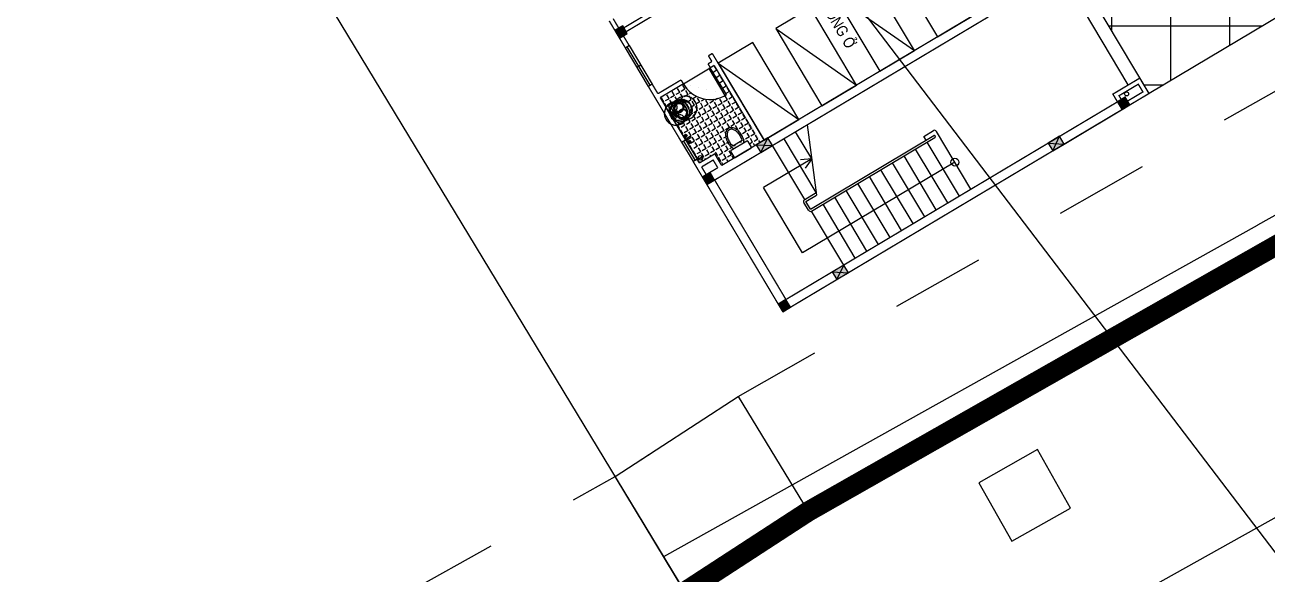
# Model space of a CAD drawing. Header units: millimetres. Extents: x 120 to 288, y 58 to 216.
# Drawn here: x 180.284 to 181.602, y 164.168 to 164.751 of the extents above; entities that cross this region are included whole.
import ezdxf

# ---------------------------------------------------------------- set-up
doc = ezdxf.new("R2010")
doc.units = ezdxf.units.MM
doc.header["$LTSCALE"] = 0.3
doc.header["$MEASUREMENT"] = 0
doc.linetypes.add('DASHDOTX2', pattern=[2, 1, -0.5, 0, -0.5])
doc.linetypes.add('DASHED2', pattern=[0.375, 0.25, -0.125])
doc.layers.get('0').update_dxf_attribs({"linetype": 'CONTINUOUS', "lineweight": 13})
for name, color, linetype in [('CHUSO', 141, 'CONTINUOUS'), ('HACTH', 8, 'CONTINUOUS'), ('HATCH', 8, 'CONTINUOUS'), ('HATCH1', 8, 'CONTINUOUS'), ('KT', 8, 'CONTINUOUS'), ('LAYER 1', 1, 'CONTINUOUS'), ('LAYER1', 1, 'CONTINUOUS'), ('Layer2', 4, 'CONTINUOUS'), ('LAYER3', 34, 'CONTINUOUS'), ('LAYER5', 5, 'CONTINUOUS'), ('LAYER7', 7, 'CONTINUOUS'), ('THAY', 4, 'CONTINUOUS'), ('THIETBI', 25, 'CONTINUOUS'), ('TUONG', 7, 'CONTINUOUS')]:
    doc.layers.add(name, color=color, linetype=linetype)
doc.styles.add('ATTR', font='romans.shx', dxfattribs={"width": 0.8, "height": 0.7})
doc.styles.add('HELVE-KT', font='vhelvcn.TTF')
doc.linetypes.add('FENCELINE2', pattern='A,0.25,-0.1,[132,ltypeshp.shx,S=0.1,R=0,X=-0.1,Y=0],-0.1,1', length=1.45)

# ---------------------------------------------------------------- blocks, each defined once
blk = doc.blocks.new('TOILET')
at = {"layer": 'THIETBI', "linetype": 'Continuous'}
for p, q in [((2.25, 0), (-2.25, 0)), ((-2.5, -0.25), (-2.5, -1.75)), ((-2.25, -2), (2.25, -2)), ((-1.33, -2.7), (1.33, -2.7)), ((-0.96, -2.48), (-0.96, -2.7)), ((-0.86, -2.48), (-0.96, -2.48)), ((-0.96, -2.7), (-0.86, -2.7)), ((-0.86, -2.7), (-0.86, -2.48)), ((0.86, -2.7), (0.86, -2.48)), ((0.86, -2.48), (0.96, -2.48)), ((0.96, -2.7), (0.86, -2.7)), ((0.96, -2.48), (0.96, -2.7)), ((2.5, -1.75), (2.5, -0.25))]:
    blk.add_line(p, q, dxfattribs=at)
for centre, radius, start, end in [((-2.25, -0.25), 0.25, 90, 180), ((2.25, -0.25), 0.25, 0, 90), ((-2.25, -1.75), 0.25, 180, 270), ((2.64, -4.01), 4.58, 164.9269, 180), ((1.34, -3.66), 3.23, 149.0966, 164.9269), ((2.64, -4.01), 4.18, 164.9269, 180), ((1.34, -3.66), 2.83, 160.176, 164.9269), ((-1.34, -3.66), 2.83, 15.0731, 19.824), ((-2.64, -4.01), 4.18, 0, 15.0731), ((-1.34, -3.66), 3.23, 15.0731, 30.9034), ((-2.64, -4.01), 4.58, 360, 15.0731), ((2.25, -1.75), 0.25, 270, 0), ((2.64, -4.01), 4.58, 180, 195.0731), ((1.34, -4.36), 3.23, 195.0731, 213.0315), ((2.64, -4.01), 4.18, 180, 195.0731), ((1.34, -4.36), 2.83, 195.0731, 213.0315), ((0.52, -4.9), 2.26, 213.0315, 237.5002), ((0.52, -4.9), 1.86, 213.0315, 237.5002), ((-0.52, -4.9), 1.86, 302.4998, 326.9685), ((-0.52, -4.9), 2.26, 302.4998, 326.9685), ((-1.34, -4.36), 2.83, 326.9685, 344.9269), ((-1.34, -4.36), 3.23, 326.9685, 344.9269), ((-2.64, -4.01), 4.18, 344.9269, 360), ((-2.64, -4.01), 4.58, 344.9269, 0), ((0, -5.71), 1.29, 237.5002, 270), ((0, -5.71), 0.893, 237.5002, 270), ((0, -5.71), 0.893, 270, 302.4998), ((0, -5.71), 1.29, 270, 302.4998)]:
    blk.add_arc(centre, radius, start, end, dxfattribs=at)
blk = doc.blocks.new('la')
at = {"layer": 'THIETBI', "linetype": 'Continuous'}
for p, q in [((-5933, 607097), (-5955, 607330)), ((-5944, 607224), (-5944, 607230)), ((-5700, 607278), (-5735, 607278)), ((-5710, 607250), (-5715, 607196)), ((-5700, 607309), (-5700, 607252)), ((-5665, 607278), (-5700, 607278)), ((-5685, 607196), (-5690, 607250)), ((-5446, 607330), (-5467, 607097)), ((-5456, 607230), (-5456, 607224)), ((-5467, 607097), (-5933, 607097)), ((-5700, 607139), (-5859, 607139)), ((-5859, 607122), (-5541, 607122)), ((-5759, 607200), (-5715, 607200)), ((-5759, 607183), (-5759, 607200)), ((-5759, 607167), (-5759, 607183)), ((-5700, 607167), (-5759, 607167)), ((-5720, 607192), (-5728, 607192)), ((-5728, 607175), (-5672, 607175)), ((-5726, 607183), (-5717, 607183)), ((-5641, 607167), (-5700, 607167)), ((-5541, 607139), (-5700, 607139)), ((-5685, 607200), (-5641, 607200)), ((-5675, 607183), (-5684, 607183)), ((-5672, 607192), (-5680, 607192)), ((-5641, 607200), (-5641, 607183)), ((-5641, 607183), (-5641, 607167))]:
    blk.add_line(p, q, dxfattribs=at)
for centre, radius in [((-5700, 607278), 21.2), ((-5700, 607278), 17), ((-5743, 607183), 17), ((-5658, 607183), 17)]:
    blk.add_circle(centre, radius, dxfattribs=at)
for centre, radius, start, end in [((-5810, 607330), 145, 180, 190.3889), ((-5859, 607224), 84.9, 180, 270), ((-5787, 607339), 103, 150.4377, 180), ((-5787, 607339), 103, 180, 209.5623), ((-5744, 607315), 152, 126.1394, 150.4377), ((-5744, 607363), 152, 209.5623, 233.8606), ((-5717, 607278), 198, 106.8299, 126.1394), ((-5717, 607401), 198, 233.8606, 253.1701), ((-5699, 607218), 261, 90, 106.8299), ((-5699, 607460), 261, 253.1701, 266.4587), ((-5700, 607232), 20, 59.7473, 120.2527), ((-5699, 607218), 261, 73.1701, 90), ((-5699, 607460), 261, 273.0264, 286.8299), ((-5681, 607278), 198, 53.8606, 73.1701), ((-5681, 607401), 198, 286.8299, 306.1394), ((-5653, 607315), 152, 29.5623, 53.8606), ((-5653, 607363), 152, 306.1394, 330.4377), ((-5541, 607224), 84.9, 270, 0), ((-5611, 607339), 103, 0, 29.5623), ((-5611, 607339), 103, 330.4377, 0), ((-5859, 607224), 102, 218.2453, 270), ((-5720, 607196), 4.24, 270, 354.3929), ((-5680, 607196), 4.24, 185.6071, 270), ((-5541, 607224), 102, 270, 321.7547)]:
    blk.add_arc(centre, radius, start, end, dxfattribs=at)
blk.add_spline([(-5446, 607330), (-5488, 607436), (-5558, 607489), (-5649, 607517), (-5751, 607517), (-5842, 607489), (-5912, 607436), (-5950, 607366), (-5955, 607330)], degree=3, dxfattribs=at)
blk = doc.blocks.new('WALFCT1T')
for p, q in [((-5.5, -1), (-5, -1)), ((-5.5, -2), (-5.5, -1)), ((-2.5, -2), (-5.5, -2)), ((-5, -2), (-5, -2.5)), ((-5, -2.5), (-3, -2.5)), ((-3, -1), (-2.5, -1)), ((-3, -2.5), (-3, -2)), ((-2.5, -1), (-2.5, -2)), ((-1, -0.5), (1, -0.5)), ((0.75, -5.5), (-0.75, -5.5)), ((2.5, -1), (3, -1)), ((2.5, -2), (2.5, -1)), ((5.5, -2), (2.5, -2)), ((3, -2), (3, -2.5)), ((3, -2.5), (5, -2.5)), ((5, -1), (5.5, -1)), ((5, -2.5), (5, -2)), ((5.5, -1), (5.5, -2))]:
    blk.add_line(p, q)
for points in [[(-3, 0), (-3, -1), (-5, -1), (-5, 0)], [(-0.25, -0.5), (-0.25, 0), (0.25, 0), (0.25, -0.5)], [(5, 0), (5, -1), (3, -1), (3, 0)]]:
    blk.add_lwpolyline(points, close=True)
for centre, start, end in [((-13.2658, -3.6195), 351.4554, 14.26943), ((13.2658, -3.6195), 165.7306, 188.5446)]:
    blk.add_arc(centre, 12.6562, start, end)
at = {"style": 'ATTR', "width": 0.8, "flags": 9}
blk.add_attdef('ESTCODE', (0, 0), '', height=0.7, dxfattribs=at)
blk = doc.blocks.new('NXM')
at = {"layer": 'LAYER7', "ltscale": 5}
h = blk.add_hatch(color=256, dxfattribs=at)
h.paths.add_polyline_path([(-121877.87, 340602.76), (-121877.77, 340602.86), (-121877.97, 340602.86)])
h.paths.add_polyline_path([(-121877.87, 340602.76), (-121877.97, 340602.86), (-121877.97, 340602.66)])
h.paths.add_polyline_path([(-121877.77, 340602.66), (-121877.87, 340602.76), (-121877.97, 340602.66)])
h.paths.add_polyline_path([(-121877.77, 340602.66), (-121877.77, 340602.86), (-121877.87, 340602.76)])
h = blk.add_hatch(color=256, dxfattribs=at)
h.paths.add_polyline_path([(-121874.57, 340602.76), (-121874.47, 340602.86), (-121874.67, 340602.86)])
h.paths.add_polyline_path([(-121874.57, 340602.76), (-121874.67, 340602.86), (-121874.67, 340602.66)])
h.paths.add_polyline_path([(-121874.47, 340602.66), (-121874.57, 340602.76), (-121874.67, 340602.66)])
h.paths.add_polyline_path([(-121874.47, 340602.66), (-121874.47, 340602.86), (-121874.57, 340602.76)])
h = blk.add_hatch(color=256, dxfattribs=at)
h.paths.add_polyline_path([(-121870.77, 340602.76), (-121870.67, 340602.86), (-121870.87, 340602.86)])
h.paths.add_polyline_path([(-121870.77, 340602.76), (-121870.87, 340602.86), (-121870.87, 340602.66)])
h.paths.add_polyline_path([(-121870.67, 340602.66), (-121870.77, 340602.76), (-121870.87, 340602.66)])
h.paths.add_polyline_path([(-121870.67, 340602.66), (-121870.67, 340602.86), (-121870.77, 340602.76)])
h = blk.add_hatch(color=256, dxfattribs=at)
h.paths.add_polyline_path([(-121877.77, 340601.46), (-121877.97, 340601.46), (-121877.87, 340601.31)])
h.paths.add_polyline_path([(-121877.87, 340601.31), (-121877.77, 340601.16), (-121877.77, 340601.46)])
h.paths.add_polyline_path([(-121877.97, 340601.46), (-121877.97, 340601.16), (-121877.87, 340601.31)])
h.paths.add_polyline_path([(-121877.87, 340601.31), (-121877.97, 340601.16), (-121877.77, 340601.16)])
h = blk.add_hatch(color=256, dxfattribs=at)
h.paths.add_polyline_path([(-121874.47, 340601.46), (-121874.67, 340601.46), (-121874.57, 340601.31)])
h.paths.add_polyline_path([(-121874.57, 340601.31), (-121874.47, 340601.16), (-121874.47, 340601.46)])
h.paths.add_polyline_path([(-121874.67, 340601.46), (-121874.67, 340601.16), (-121874.57, 340601.31)])
h.paths.add_polyline_path([(-121874.57, 340601.31), (-121874.67, 340601.16), (-121874.47, 340601.16)])
h = blk.add_hatch(color=256, dxfattribs=at)
h.paths.add_polyline_path([(-121877.77, 340595.86), (-121877.97, 340595.86), (-121877.87, 340595.71)])
h.paths.add_polyline_path([(-121877.87, 340595.71), (-121877.77, 340595.56), (-121877.77, 340595.86)])
h.paths.add_polyline_path([(-121877.97, 340595.86), (-121877.97, 340595.56), (-121877.87, 340595.71)])
h.paths.add_polyline_path([(-121877.87, 340595.71), (-121877.97, 340595.56), (-121877.77, 340595.56)])
h = blk.add_hatch(color=256, dxfattribs=at)
h.paths.add_polyline_path([(-121877.87, 340593.96), (-121877.77, 340594.06), (-121877.97, 340594.06)])
h.paths.add_polyline_path([(-121877.87, 340593.96), (-121877.97, 340594.06), (-121877.97, 340593.86)])
h.paths.add_polyline_path([(-121877.77, 340593.86), (-121877.87, 340593.96), (-121877.97, 340593.86)])
h.paths.add_polyline_path([(-121877.77, 340593.86), (-121877.77, 340594.06), (-121877.87, 340593.96)])
h = blk.add_hatch(color=256, dxfattribs=at)
h.paths.add_polyline_path([(-121877.87, 340593.96), (-121877.77, 340594.06), (-121877.97, 340594.06)])
h.paths.add_polyline_path([(-121877.87, 340593.96), (-121877.97, 340594.06), (-121877.97, 340593.86)])
h.paths.add_polyline_path([(-121877.77, 340593.86), (-121877.87, 340593.96), (-121877.97, 340593.86)])
h.paths.add_polyline_path([(-121877.77, 340593.86), (-121877.77, 340594.06), (-121877.87, 340593.96)])
at = {"layer": 'THIETBI', "ltscale": 5}
h = blk.add_hatch(dxfattribs=at)
h.set_pattern_fill('ANGLE', color=256, scale=0.5, style=0)
h.set_pattern_definition([(360, (-121874.46978, 340601.36004), (3e-17, 0.1375), [0.1, -0.0375]), (90, (-121874.46978, 340601.36004), (-0.1375, 4e-17), [0.1, -0.0375])])
edge = h.paths.add_edge_path()
edge.add_line((-121872.47, 340602.76), (-121872.721, 340602.76))
edge.add_line((-121872.721, 340602.76), (-121872.702, 340602.553))
edge.add_ellipse((-121872.844, 340602.527), major_axis=(0.102, 0.102), ratio=1, start_angle=315, end_angle=325.3889, ccw=False)
edge.add_spline(control_points=[(-121872.699, 340602.527), (-121872.7, 340602.515), (-121872.703, 340602.476), (-121872.74, 340602.415), (-121872.812, 340602.362), (-121872.905, 340602.335), (-121873.004, 340602.335), (-121873.095, 340602.362), (-121873.181, 340602.421), (-121873.199, 340602.489), (-121873.208, 340602.527)], knot_values=[0, 0, 0, 0, 36.461156, 115.67515, 203.435091, 298.906867, 400.421736, 495.893512, 583.653453, 697.550701, 697.550701, 697.550701, 697.550701], degree=3, periodic=0)
edge.add_line((-121873.208, 340602.527), (-121873.187, 340602.76))
edge.add_line((-121873.187, 340602.76), (-121874.17, 340602.76))
edge.add_line((-121874.17, 340602.76), (-121874.17, 340602.678))
edge.add_line((-121874.17, 340602.678), (-121874.131, 340602.678))
edge.add_arc((-121874.081, 340602.678), 0.05, 0, 180, ccw=False)
edge.add_arc((-121874.081, 340602.678), 0.05, -180, 0, ccw=False)
edge.add_line((-121874.131, 340602.678), (-121874.17, 340602.678))
edge.add_line((-121874.17, 340602.678), (-121874.17, 340602.36))
edge.add_line((-121874.17, 340602.36), (-121874.47, 340602.36))
edge.add_line((-121874.47, 340602.36), (-121874.47, 340602.009))
edge.add_ellipse((-121874.447, 340602.007), major_axis=(0.0159, 0.0159), ratio=1, start_angle=45, end_angle=135, ccw=False)
edge.add_line((-121874.447, 340602.03), (-121874.312, 340602.03))
edge.add_ellipse((-121874.312, 340602.007), major_axis=(0.0159, 0.0159), ratio=1, start_angle=315, end_angle=405, ccw=False)
edge.add_line((-121874.29, 340602.007), (-121874.29, 340601.934))
edge.add_ellipse((-121874.14, 340601.684), major_axis=(0.206, 0.206), ratio=1, start_angle=60.0731, end_angle=75.9034, ccw=False)
edge.add_ellipse((-121874.109, 340601.567), major_axis=(0.292, 0.292), ratio=1, start_angle=45, end_angle=60.0731, ccw=False)
edge.add_ellipse((-121874.109, 340601.567), major_axis=(-0.292, 0.292), ratio=1, start_angle=-60.0731, end_angle=-45, ccw=False)
edge.add_ellipse((-121874.077, 340601.684), major_axis=(0.206, 0.206), ratio=1, start_angle=11.9685, end_angle=29.9269, ccw=False)
edge.add_ellipse((-121874.029, 340601.758), major_axis=(0.144, 0.144), ratio=1, start_angle=347.4998, end_angle=371.9685, ccw=False)
edge.add_ellipse((-121873.956, 340601.805), major_axis=(0.0823, 0.0823), ratio=1, start_angle=315, end_angle=347.4998, ccw=False)
edge.add_ellipse((-121873.956, 340601.805), major_axis=(-0.0823, 0.0823), ratio=1, start_angle=192.5002, end_angle=225, ccw=False)
edge.add_ellipse((-121874.029, 340601.851), major_axis=(-0.144, 0.144), ratio=1, start_angle=168.0315, end_angle=192.5002, ccw=False)
edge.add_ellipse((-121874.077, 340601.925), major_axis=(-0.206, 0.206), ratio=1, start_angle=150.0731, end_angle=168.0315, ccw=False)
edge.add_ellipse((-121874.109, 340602.042), major_axis=(0.292, 0.292), ratio=1, start_angle=225, end_angle=240.0731, ccw=False)
edge.add_ellipse((-121874.109, 340602.042), major_axis=(-0.292, 0.292), ratio=1, start_angle=119.9269, end_angle=135, ccw=False)
edge.add_ellipse((-121874.14, 340601.925), major_axis=(-0.206, 0.206), ratio=1, start_angle=104.0966, end_angle=119.9269, ccw=False)
edge.add_line((-121874.29, 340601.675), (-121874.29, 340601.602))
edge.add_ellipse((-121874.312, 340601.602), major_axis=(0.0159, 0.0159), ratio=1, start_angle=225, end_angle=315, ccw=False)
edge.add_line((-121874.312, 340601.58), (-121874.447, 340601.58))
edge.add_ellipse((-121874.447, 340601.602), major_axis=(-0.0159, 0.0159), ratio=1, start_angle=45, end_angle=135, ccw=False)
edge.add_line((-121874.47, 340601.6), (-121874.47, 340601.36))
edge.add_line((-121874.47, 340601.36), (-121872.47, 340601.36))
edge.add_line((-121872.47, 340601.36), (-121872.47, 340601.46))
edge.add_line((-121872.47, 340601.46), (-121873.17, 340601.46))
edge.add_arc((-121872.49, 340601.48), 0.68, 88.3153, 181.6847, ccw=False)
edge.add_line((-121872.47, 340602.16), (-121872.47, 340602.76))
edge = h.paths.add_edge_path(flags=16)
edge.add_line((-121873.556, 340602.625), (-121873.586, 340602.625))
edge.add_ellipse((-121873.836, 340602.662), major_axis=(-0.179, 0.179), ratio=1, start_angle=216.4554, end_angle=239.2694)
edge.add_line((-121873.591, 340602.725), (-121873.576, 340602.725))
edge.add_line((-121873.576, 340602.725), (-121873.576, 340602.735))
edge.add_line((-121873.576, 340602.735), (-121873.566, 340602.735))
edge.add_line((-121873.566, 340602.735), (-121873.566, 340602.725))
edge.add_line((-121873.566, 340602.725), (-121873.551, 340602.725))
edge.add_ellipse((-121873.306, 340602.662), major_axis=(0.179, 0.179), ratio=1, start_angle=120.7306, end_angle=143.5446)
h.paths.add_polyline_path([(-121873.471, 340602.685), (-121873.511, 340602.685), (-121873.511, 340602.695), (-121873.521, 340602.695), (-121873.521, 340602.715), (-121873.511, 340602.715), (-121873.511, 340602.735), (-121873.471, 340602.735), (-121873.471, 340602.715), (-121873.461, 340602.715), (-121873.461, 340602.695), (-121873.471, 340602.695)], flags=16)
h.paths.add_polyline_path([(-121873.631, 340602.685), (-121873.671, 340602.685), (-121873.671, 340602.695), (-121873.681, 340602.695), (-121873.681, 340602.715), (-121873.671, 340602.715), (-121873.671, 340602.735), (-121873.631, 340602.735), (-121873.631, 340602.715), (-121873.621, 340602.715), (-121873.621, 340602.695), (-121873.631, 340602.695)], flags=16)
at = {"layer": 'LAYER 1', "ltscale": 5}
for p, q in [((-121874.081, 340602.678), (-121874.181, 340602.678)), ((-121874.081, 340602.728), (-121874.081, 340602.628)), ((-121877.07, 340597.86), (-121877.07, 340601.81)), ((-121877.07, 340601.81), (-121875.37, 340601.81)), ((-121875.37, 340600.56), (-121875.37, 340601.81)), ((-121874.67, 340600.26), (-121876.12, 340600.881)), ((-121875.37, 340600.56), (-121875.477, 340600.79)), ((-121875.37, 340600.56), (-121875.263, 340600.79))]:
    blk.add_line(p, q, dxfattribs=at)
for centre, radius in [((-121874.081, 340602.678), 0.05), ((-121877.07, 340597.86), 0.0877), ((-121877.722, 340593.794), 0.045)]:
    blk.add_circle(centre, radius, dxfattribs=at)
at = {"layer": 'LAYER5', "color": 163, "linetype": 'Continuous'}
for p, q in [((-121871.12, 340602.86), (-121872.12, 340602.86)), ((-121871.62, 340602.86), (-121871.62, 340602.76)), ((-121872.12, 340602.81), (-121871.12, 340602.81)), ((-121871.12, 340602.76), (-121872.12, 340602.76)), ((-121872.47, 340602.16), (-121872.47, 340601.46)), ((-121876.37, 340601.16), (-121876.37, 340597.96)), ((-121876.32, 340601.21), (-121876.12, 340601.21)), ((-121876.32, 340601.16), (-121876.12, 340601.16)), ((-121876.32, 340601.16), (-121876.32, 340597.96)), ((-121876.12, 340601.16), (-121876.12, 340600.881)), ((-121876.07, 340601.16), (-121876.07, 340600.86))]:
    blk.add_line(p, q, dxfattribs=at)
for points in [[(-121873.57, 340602.86), (-121874.07, 340602.86)], [(-121873.57, 340602.81), (-121874.07, 340602.81)], [(-121873.57, 340602.76), (-121874.07, 340602.76)]]:
    blk.add_lwpolyline(points, dxfattribs=at)
blk.add_lwpolyline([(-121872.47, 340601.46), (-121872.47, 340601.5), (-121873.17, 340601.5), (-121873.17, 340601.46)], close=True, dxfattribs=at)
for centre, radius, start, end in [((-121872.49, 340601.48), 0.68, 88.3153, 181.6847), ((-121876.32, 340601.16), 0.05, 90, 180), ((-121876.12, 340601.16), 0.05, 0, 90), ((-121876.345, 340597.96), 0.025, 180, 0)]:
    blk.add_arc(centre, radius, start, end, dxfattribs=at)
at = {"layer": 'LAYER7', "ltscale": 5}
for p, q in [((-121877.97, 340602.86), (-121877.77, 340602.66)), ((-121877.77, 340602.86), (-121877.97, 340602.66)), ((-121874.67, 340602.86), (-121874.47, 340602.66)), ((-121874.47, 340602.86), (-121874.67, 340602.66)), ((-121870.87, 340602.86), (-121870.67, 340602.66)), ((-121870.67, 340602.86), (-121870.87, 340602.66)), ((-121877.97, 340601.46), (-121877.77, 340601.16)), ((-121877.77, 340601.46), (-121877.97, 340601.16)), ((-121874.67, 340601.46), (-121874.47, 340601.16)), ((-121874.47, 340601.46), (-121874.67, 340601.16)), ((-121877.77, 340601.16), (-121876.37, 340601.16)), ((-121876.07, 340601.16), (-121874.67, 340601.16)), ((-121877.77, 340600.86), (-121876.37, 340600.86)), ((-121876.07, 340600.86), (-121874.67, 340600.86)), ((-121877.77, 340600.56), (-121876.37, 340600.56)), ((-121875.37, 340600.56), (-121874.67, 340600.56)), ((-121877.77, 340600.26), (-121876.37, 340600.26)), ((-121877.77, 340599.96), (-121876.37, 340599.96)), ((-121877.77, 340599.66), (-121876.37, 340599.66)), ((-121877.77, 340599.36), (-121876.37, 340599.36)), ((-121877.77, 340599.06), (-121876.37, 340599.06)), ((-121877.77, 340598.76), (-121876.37, 340598.76)), ((-121877.77, 340598.46), (-121876.37, 340598.46)), ((-121877.77, 340598.16), (-121876.37, 340598.16)), ((-121876.32, 340598.16), (-121876.22, 340598.16)), ((-121876.22, 340598.16), (-121876.22, 340597.91)), ((-121877.77, 340597.86), (-121876.27, 340597.86)), ((-121877.97, 340595.86), (-121877.77, 340595.56)), ((-121877.77, 340595.86), (-121877.97, 340595.56)), ((-121877.97, 340595.56), (-121877.97, 340593.86)), ((-121877.97, 340594.06), (-121877.77, 340593.86)), ((-121877.77, 340594.06), (-121877.97, 340593.86)), ((-121877.97, 340594.06), (-121877.77, 340593.86)), ((-121877.77, 340594.06), (-121877.97, 340593.86)), ((-121877.57, 340593.66), (-121855.87, 340593.66)), ((-121877.97, 340593.36), (-121855.47, 340593.36))]:
    blk.add_line(p, q, dxfattribs=at)
at = {"layer": 'LAYER7', "ltscale": 5, "const_width": 0.03}
for points in [[(-121877.97, 340595.56), (-121877.97, 340602.86)], [(-121877.97, 340602.86), (-121874.57, 340602.86)], [(-121877.77, 340602.86), (-121877.77, 340595.56)], [(-121874.67, 340602.86), (-121874.67, 340595.56)], [(-121874.07, 340602.86), (-121874.57, 340602.86)], [(-121874.47, 340602.86), (-121874.47, 340602.46)], [(-121874.07, 340602.76), (-121874.07, 340602.86)], [(-121872.12, 340602.86), (-121873.57, 340602.86)], [(-121873.57, 340602.76), (-121873.57, 340602.86)], [(-121870.77, 340602.86), (-121871.12, 340602.86)], [(-121870.82, 340602.86), (-121870.82, 340595.66)], [(-121870.77, 340602.86), (-121870.42, 340602.86)], [(-121870.72, 340602.86), (-121870.72, 340595.66)], [(-121877.77, 340602.66), (-121874.67, 340602.66)], [(-121874.27, 340602.76), (-121874.57, 340602.76)], [(-121874.47, 340602.36), (-121874.17, 340602.36), (-121874.17, 340602.76)], [(-121874.47, 340602.46), (-121874.27, 340602.46), (-121874.27, 340602.76)], [(-121874.07, 340602.76), (-121874.17, 340602.76)], [(-121872.47, 340602.76), (-121873.57, 340602.76)], [(-121872.47, 340602.16), (-121872.47, 340602.76)], [(-121872.47, 340602.76), (-121872.47, 340602.16)], [(-121872.37, 340602.16), (-121872.37, 340602.76)], [(-121872.37, 340602.16), (-121872.37, 340602.76)], [(-121872.12, 340602.76), (-121872.37, 340602.76)], [(-121870.77, 340602.76), (-121871.12, 340602.76)], [(-121870.77, 340602.76), (-121870.42, 340602.76)], [(-121874.47, 340602.36), (-121874.47, 340595.66)], [(-121872.47, 340602.16), (-121872.37, 340602.16)], [(-121872.47, 340601.36), (-121872.47, 340601.46)], [(-121872.47, 340601.46), (-121872.47, 340601.36)], [(-121872.47, 340601.46), (-121872.37, 340601.46)], [(-121872.37, 340601.36), (-121872.37, 340601.46)], [(-121872.37, 340601.36), (-121872.37, 340601.46)], [(-121874.47, 340601.26), (-121872.37, 340601.26)], [(-121872.42, 340601.26), (-121872.22, 340601.26)], [(-121872.37, 340601.36), (-121872.22, 340601.36)], [(-121877.97, 340595.56), (-121877.97, 340593.86), (-121877.77, 340593.86), (-121877.77, 340595.56)]]:
    blk.add_lwpolyline(points, dxfattribs=at)
at = {"layer": 'LAYER7', "ltscale": 5}
for points in [[(-121877.97, 340602.66), (-121877.77, 340602.66), (-121877.77, 340602.86), (-121877.97, 340602.86)], [(-121874.67, 340602.66), (-121874.47, 340602.66), (-121874.47, 340602.86), (-121874.67, 340602.86)], [(-121870.87, 340602.66), (-121870.67, 340602.66), (-121870.67, 340602.86), (-121870.87, 340602.86)], [(-121877.97, 340601.16), (-121877.77, 340601.16), (-121877.77, 340601.46), (-121877.97, 340601.46)], [(-121874.67, 340601.16), (-121874.47, 340601.16), (-121874.47, 340601.46), (-121874.67, 340601.46)], [(-121877.97, 340595.56), (-121877.77, 340595.56), (-121877.77, 340595.86), (-121877.97, 340595.86)], [(-121877.97, 340593.86), (-121877.77, 340593.86), (-121877.77, 340594.06), (-121877.97, 340594.06)], [(-121877.97, 340593.86), (-121877.77, 340593.86), (-121877.77, 340594.06), (-121877.97, 340594.06)]]:
    blk.add_lwpolyline(points, close=True, dxfattribs=at)
at = {"layer": 'LAYER7', "ltscale": 5, "const_width": 0.03}
for points in [[(-121874.47, 340601.36), (-121872.47, 340601.36), (-121872.47, 340601.36), (-121874.47, 340601.36)], [(-121877.97, 340593.36), (-121877.57, 340593.36), (-121877.57, 340594.06), (-121877.97, 340594.06)], [(-121877.87, 340593.46), (-121877.67, 340593.46), (-121877.67, 340593.96), (-121877.87, 340593.96)]]:
    blk.add_lwpolyline(points, close=True, dxfattribs=at)
at = {"layer": 'LAYER7', "ltscale": 5}
blk.add_arc((-121876.27, 340597.91), 0.05, 270, 0, dxfattribs=at)
at = {"layer": 'THIETBI', "ltscale": 5}
for p, q in [((-121872.47, 340601.26), (-121874.47, 340600.36)), ((-121872.47, 340599.76), (-121874.47, 340598.86)), ((-121872.47, 340598.26), (-121874.47, 340597.36))]:
    blk.add_line(p, q, dxfattribs=at)
for points in [[(-121874.108, 340600.36), (-121872.47, 340600.36), (-121872.47, 340601.26), (-121874.47, 340601.26), (-121874.47, 340600.36), (-121874.108, 340600.36)], [(-121874.108, 340599.76), (-121874.47, 340599.76), (-121874.47, 340598.86), (-121872.47, 340598.86), (-121872.47, 340599.76), (-121874.108, 340599.76)]]:
    blk.add_lwpolyline(points, dxfattribs=at)
for points in [[(-121874.47, 340598.26), (-121874.47, 340597.36), (-121872.47, 340597.36), (-121872.47, 340598.26)], [(-121874.47, 340596.76), (-121874.47, 340595.86), (-121872.47, 340595.86), (-121872.47, 340596.76)]]:
    blk.add_lwpolyline(points, close=True, dxfattribs=at)
at = {"layer": 'TUONG', "linetype": 'ByBlock', "ltscale": 5, "const_width": 0.03}
for points in [[(-121872.12, 340602.76), (-121872.12, 340602.86)], [(-121871.12, 340602.76), (-121871.12, 340602.86)], [(-121872.22, 340601.26), (-121872.22, 340601.36)]]:
    blk.add_lwpolyline(points, dxfattribs=at)
at = {"layer": 'CHUSO', "linetype": 'Continuous', "xscale": 0.09000000002561137, "yscale": 0.09000000002561137, "zscale": 0.09, "rotation": 90}
blk.add_blockref('TOILET', (-121874.47, 340601.805), dxfattribs=at)
at = {"layer": 'KT', "xscale": 0.0009999999892897904, "yscale": 0.0009999999310821295, "zscale": 0.001, "rotation": 180}
blk.add_blockref('la', (-121878.654, 341209.857), dxfattribs=at)
at = {"layer": 'LAYER3', "linetype": 'Continuous', "ltscale": 0.4, "xscale": -0.02000000001862645, "yscale": 0.02000000001862645, "zscale": 0.02}
blk.add_blockref('WALFCT1T', (-121873.571, 340602.735), dxfattribs=at)
at = {"layer": 'LAYER1', "linetype": 'Continuous', "ltscale": 0.05, "insert": (-121872.33, 340598.393), "char_height": 0.25, "width": 17.4622, "attachment_point": 1, "rotation": 180, "style": 'HELVE-KT'}
blk.add_mtext('PHOØNG ÔÛ ', dxfattribs=at)

msp = doc.modelspace()

# ---------------------------------------------------------------- hatches: boundary and pattern name
at = {"layer": 'HACTH', "lineweight": -2, "ltscale": 0.08}
h = msp.add_hatch(dxfattribs=at)
h.set_pattern_fill('NET', color=256, scale=0.5, style=0)
edge = h.paths.add_edge_path()
edge.add_line((180.92809, 165.59847), (181.39888, 165.87926))
edge.add_line((181.39888, 165.87926), (181.94893, 164.95981))
edge.add_line((181.94893, 164.95981), (181.47692, 164.67828))
edge.add_line((181.47692, 164.67828), (180.9276, 165.59928))

# ---------------------------------------------------------------- linework, layer by layer
at = {"layer": 'HATCH', "ltscale": 5}
msp.add_lwpolyline([(181.10675, 164.85295), (182.98523, 162.38589), (185.96275, 162.38589)], dxfattribs=at)
at = {"layer": 'HATCH1', "ltscale": 5}
for points in [[(177.94882, 171.63393), (179.91711, 172.67159), (180.25985, 172.58455), (184.53161, 166.18031), (181.59193, 164.5385), (181.59193, 164.5385), (181.59193, 164.5385)], [(176.27073, 170.16515), (175.81624, 169.50856), (175.42732, 168.95144), (175.38911, 168.61409), (175.37844, 168.24695), (175.4636, 167.8732), (175.58034, 167.61824), (175.98397, 166.91949), (176.98638, 165.1917), (177.48141, 164.33472), (177.97962, 163.47706), (178.23712, 163.03572), (178.46561, 162.80121), (178.67888, 162.69985), (178.85006, 162.7091), (179.03284, 162.78885), (179.63078, 163.12149), (182.25949, 164.59078), (183.12819, 165.07847)], [(180.96202, 164.18668), (181.59193, 164.5385)]]:
    msp.add_lwpolyline(points, dxfattribs=at)
at = {"layer": 'HATCH1'}
for points in [[(176.27073, 170.16515), (175.81624, 169.50856), (175.42732, 168.95144), (175.38911, 168.61409), (175.37844, 168.24695), (175.4636, 167.8732), (175.58034, 167.61824), (175.98397, 166.91949), (176.98638, 165.1917), (177.48141, 164.33472), (177.97962, 163.47706), (178.23712, 163.03572), (178.46561, 162.80121), (178.67888, 162.69985), (178.85006, 162.7091), (179.03284, 162.78885), (179.63078, 163.12149), (182.25949, 164.59078), (183.12819, 165.07847)], [(181.11543, 164.23466), (181.11543, 164.23466), (182.06098, 164.77251)]]:
    msp.add_lwpolyline(points, dxfattribs=at)
at = {"layer": 'HATCH1', "linetype": 'FENCELINE2'}
msp.add_lwpolyline([(179.07662, 163.24655), (178.46187, 164.24561), (178.60711, 164.3326), (180.2829, 165.30791), (180.98456, 164.14947)], dxfattribs=at)
at = {"layer": 'HATCH1', "linetype": 'Continuous', "ltscale": 0.7}
msp.add_lwpolyline([(180.91051, 164.27173), (181.04108, 164.35672), (181.11543, 164.23466), (180.98456, 164.14947), (180.91051, 164.27173)], close=True, dxfattribs=at)
at = {"layer": 'HATCH1'}
msp.add_lwpolyline([(181.33141, 164.20293), (181.39364, 164.23799), (181.35858, 164.30023), (181.29635, 164.26517)], close=True, dxfattribs=at)
at = {"layer": 'LAYER 1', "linetype": 'DASHED2', "lineweight": -2, "flags": 128}
msp.add_lwpolyline([(178.77643, 163.06713), (179.07998, 163.24856), (180.91066, 164.27182), (181.04108, 164.35672), (181.53337, 164.63675), (181.98923, 164.89605), (182.3955, 165.13688), (182.72489, 165.33214), (182.78409, 165.36723), (182.80312, 165.37857), (182.91461, 165.44084), (183.16252, 165.5793), (183.43137, 165.72945), (184.32697, 166.22965), (180.17148, 172.4596), (179.93517, 172.51961), (177.99853, 171.49864), (177.72951, 171.43877), (175.91125, 168.81254), (176.05154, 168.58022), (175.85445, 168.37383), (175.85296, 168.31213), (175.87498, 168.14819), (175.90918, 168.04269), (176.19292, 167.51146), (176.56833, 166.8567)], close=True, dxfattribs=at)
at = {"layer": 'Layer2', "lineweight": -2, "ltscale": 0.08}
msp.add_lwpolyline([(180.92809, 165.59847), (181.39888, 165.87926), (181.94893, 164.95981), (181.47692, 164.67828), (180.9276, 165.59928)], dxfattribs=at)
at = {"layer": 'THAY', "linetype": 'DASHDOTX2', "lineweight": -2, "ltscale": 0.3, "const_width": 0.02143, "flags": 128}
msp.add_lwpolyline([(178.72573, 162.87039), (179.15149, 163.12487), (180.98456, 164.14947), (181.11543, 164.23466), (181.60401, 164.51257), (182.06098, 164.77251), (182.46835, 165.01399), (182.79774, 165.20925), (182.85707, 165.24443), (182.87452, 165.25483), (182.98427, 165.31612), (183.23218, 165.45458), (183.50102, 165.60473), (184.53161, 166.18031), (180.25985, 172.58455), (179.91711, 172.67159), (177.94882, 171.63393), (177.64389, 171.56606), (175.74116, 168.81784), (175.87278, 168.59988), (175.71297, 168.43252), (175.70987, 168.3043), (175.73511, 168.1164), (175.7772, 167.98657), (176.06793, 167.44226), (176.44464, 166.78521), (178.72573, 162.87039)], dxfattribs=at)

# ---------------------------------------------------------------- block references
at = {"layer": 'THIETBI', "xscale": 0.04761897735949072, "yscale": 0.04761897734299936, "zscale": 0.04761897733685047, "rotation": 120.8132059442092}
msp.add_blockref('NXM', (11137.88744, 13457.02663), dxfattribs=at)

doc.saveas('drawing.dxf')
